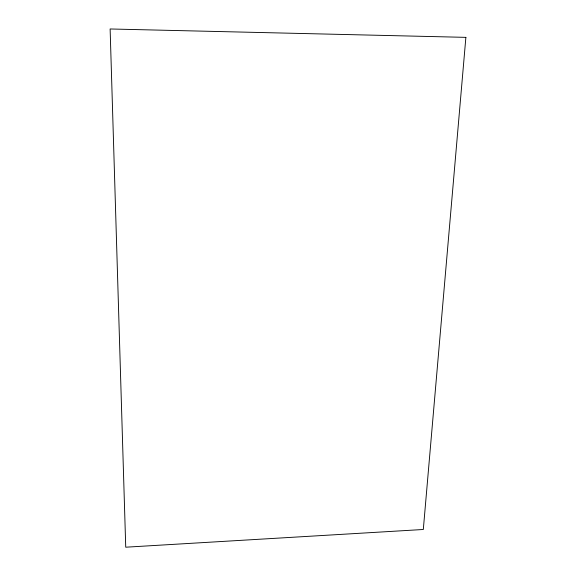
<?xml version="1.0" encoding="UTF-8"?>
<svg xmlns="http://www.w3.org/2000/svg" width="576" height="576" viewBox="0 0 576 576"><rect width="100%" height="100%" fill="white"/><g stroke="black" fill="none" stroke-linecap="round" stroke-linejoin="round"><path stroke-width="0.86" d="M465.876 37.361L423.31 529.488L125.734 547.2L110.124 28.973L465.876 37.361"/></g></svg>
